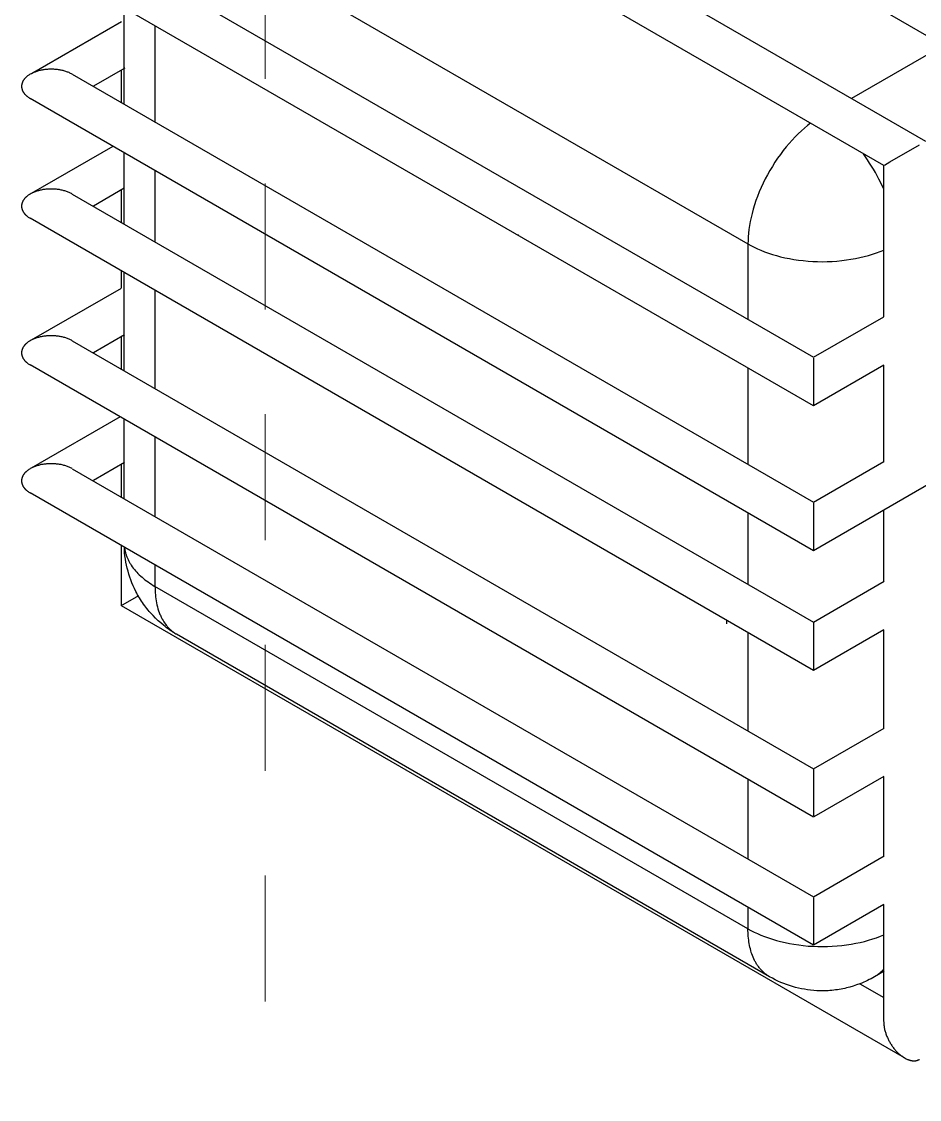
# Model space of a CAD drawing. Header units: millimetres. Extents: x 3.1 to 23.9, y 2.6 to 13.
# Drawn here: x 21.426 to 22.283, y 4.418 to 5.446 of the extents above; entities that cross this region are included whole.
import ezdxf

# ---------------------------------------------------------------- set-up
doc = ezdxf.new("R2010")
doc.units = ezdxf.units.MM
doc.linetypes.add('ACAD_ISO02W100', pattern=[15, 12, -3])
doc.layers.add('0.2', color=6, linetype='Continuous', lineweight=15)
doc.layers.add('0.3', color=4, linetype='Continuous', lineweight=20)

msp = doc.modelspace()

# ---------------------------------------------------------------- linework, layer by layer
at = {"layer": '0.2', "linetype": 'ACAD_ISO02W100', "ltscale": 0.01}
msp.add_line((21.6587, 7.2714), (21.6587, 3.4747), dxfattribs=at)
at = {"layer": '0.2', "lineweight": -3}
for points in [[(21.5537, 5.5604), (22.1194, 5.2338)], [(21.5537, 5.4421), (21.5537, 5.3497)], [(22.2185, 5.3727), (22.3063, 5.4234)], [(22.1792, 5.349), (22.1762, 5.3467), (22.1733, 5.3442), (22.1704, 5.3416), (22.1674, 5.3389), (22.1645, 5.3359), (22.1616, 5.3329), (22.1587, 5.3297), (22.1559, 5.3263), (22.1531, 5.3228), (22.1504, 5.3192), (22.1477, 5.3155), (22.1452, 5.3117), (22.1427, 5.3078), (22.1403, 5.3039), (22.1381, 5.2998), (22.1359, 5.2958), (22.1339, 5.2917), (22.132, 5.2875), (22.1302, 5.2834), (22.1285, 5.2792), (22.127, 5.2751), (22.1257, 5.271), (22.1244, 5.2669), (22.1233, 5.2629), (22.1224, 5.259), (22.1216, 5.2551), (22.1209, 5.2513), (22.1204, 5.2476), (22.1199, 5.244), (22.1196, 5.2405), (22.1195, 5.2371), (22.1194, 5.2338)], [(21.5537, 5.3039), (21.5537, 5.2359)], [(22.1194, 5.2338), (22.1223, 5.2322), (22.1253, 5.2307), (22.1285, 5.2292), (22.1318, 5.2278), (22.1353, 5.2264), (22.1389, 5.2251), (22.1427, 5.2238), (22.1466, 5.2227), (22.1506, 5.2216), (22.1547, 5.2207), (22.1589, 5.2198), (22.1633, 5.219), (22.1677, 5.2184), (22.1722, 5.2179), (22.1767, 5.2174), (22.1813, 5.2171), (22.1859, 5.217), (22.1905, 5.2169), (22.1951, 5.217), (22.1997, 5.2172), (22.2043, 5.2175), (22.2089, 5.2179), (22.2133, 5.2185), (22.2177, 5.2192), (22.222, 5.2199), (22.2263, 5.2208), (22.2304, 5.2218), (22.2344, 5.2229), (22.2382, 5.224), (22.242, 5.2253), (22.2456, 5.2266), (22.249, 5.228)], [(22.1194, 5.2338), (22.1194, 5.1617)], [(21.5537, 5.1896), (21.5537, 5.0959)], [(22.1194, 5.1155), (22.1194, 5.024)], [(21.5537, 5.0497), (21.5537, 4.9739)], [(22.1194, 4.9773), (22.1194, 4.9096)], [(21.5246, 4.9444), (21.5247, 4.9439), (21.5248, 4.9432), (21.5249, 4.9425), (21.525, 4.9418), (21.5252, 4.9411), (21.5253, 4.9404), (21.5255, 4.9397), (21.5257, 4.939), (21.5259, 4.9383), (21.5261, 4.9376), (21.5263, 4.9369), (21.5266, 4.9362), (21.5268, 4.9355), (21.5271, 4.9348), (21.5274, 4.9341), (21.5277, 4.9334), (21.528, 4.9327), (21.5284, 4.932), (21.5287, 4.9314), (21.5291, 4.9307), (21.5295, 4.93), (21.5299, 4.9293), (21.5303, 4.9286), (21.5311, 4.9273), (21.5321, 4.926), (21.533, 4.9246), (21.5341, 4.9233), (21.5352, 4.922), (21.5363, 4.9208), (21.5375, 4.9195), (21.5388, 4.9183), (21.5401, 4.9171), (21.5414, 4.9159), (21.5428, 4.9147), (21.5442, 4.9136), (21.5457, 4.9125), (21.5472, 4.9114), (21.5488, 4.9103), (21.5504, 4.9092), (21.5521, 4.9082), (21.5537, 4.9072)], [(21.5537, 4.9277), (21.5537, 4.9072)], [(22.1194, 4.5806), (21.5537, 4.9072)], [(21.5537, 4.9072), (21.5538, 4.9052), (21.5538, 4.9032), (21.5539, 4.9012), (21.5541, 4.8992), (21.5543, 4.8972), (21.5546, 4.8952), (21.5549, 4.8933), (21.5552, 4.8914), (21.5556, 4.8895), (21.5561, 4.8876), (21.5566, 4.8857), (21.5572, 4.8839), (21.5578, 4.8822), (21.5582, 4.8813), (21.5585, 4.8804), (21.5589, 4.8796), (21.5593, 4.8787), (21.5597, 4.8779), (21.5601, 4.8771)], [(21.5601, 4.8771), (21.5607, 4.8759), (21.5614, 4.8746), (21.5621, 4.8735), (21.5629, 4.8723), (21.5637, 4.8712), (21.5645, 4.8701), (21.5649, 4.8696), (21.5654, 4.8691), (21.5658, 4.8686), (21.5663, 4.8681), (21.5667, 4.8676), (21.5672, 4.8671), (21.5677, 4.8666), (21.5681, 4.8662), (21.5686, 4.8657), (21.5691, 4.8653), (21.5696, 4.8648), (21.5701, 4.8644), (21.5706, 4.864), (21.5712, 4.8636), (21.5717, 4.8632), (21.5722, 4.8629), (21.5728, 4.8625), (21.5733, 4.8621), (21.5739, 4.8618), (21.5744, 4.8615)], [(22.1194, 4.8634), (22.1194, 4.7693)], [(22.1194, 4.7231), (22.1194, 4.6472)], [(22.1194, 4.601), (22.1194, 4.5806)], [(22.1401, 4.5349), (22.1394, 4.5353), (22.1388, 4.5357), (22.1382, 4.5361), (22.1376, 4.5365), (22.137, 4.5369), (22.1364, 4.5374), (22.1358, 4.5378), (22.1352, 4.5383), (22.1346, 4.5388), (22.1341, 4.5393), (22.1335, 4.5398), (22.133, 4.5404), (22.1325, 4.5409), (22.1319, 4.5415), (22.1314, 4.542), (22.1309, 4.5426), (22.1304, 4.5432), (22.13, 4.5438), (22.1295, 4.5445), (22.129, 4.5451), (22.1286, 4.5457), (22.1281, 4.5464), (22.1277, 4.547), (22.1273, 4.5477), (22.1269, 4.5484), (22.1265, 4.5491), (22.1261, 4.5498), (22.1257, 4.5505), (22.125, 4.552), (22.1244, 4.5535), (22.1237, 4.555), (22.1232, 4.5566), (22.1226, 4.5581), (22.1221, 4.5598), (22.1217, 4.5614), (22.1213, 4.5631), (22.1209, 4.5648), (22.1206, 4.5665), (22.1203, 4.5682), (22.1201, 4.5699), (22.1199, 4.5717), (22.1197, 4.5735), (22.1196, 4.5752), (22.1195, 4.577), (22.1194, 4.5788), (22.1194, 4.5806)], [(22.1194, 4.5806), (22.1223, 4.579), (22.1253, 4.5775), (22.1285, 4.576), (22.1318, 4.5745), (22.1353, 4.5732), (22.1389, 4.5719), (22.1427, 4.5706), (22.1466, 4.5695), (22.1506, 4.5684), (22.1548, 4.5675), (22.159, 4.5666), (22.1633, 4.5658), (22.1678, 4.5652), (22.1722, 4.5647), (22.1768, 4.5642), (22.1814, 4.5639), (22.186, 4.5638), (22.1906, 4.5637), (22.1952, 4.5638), (22.1999, 4.564), (22.2044, 4.5643), (22.209, 4.5648), (22.2134, 4.5653), (22.2178, 4.566), (22.2222, 4.5668), (22.2264, 4.5677), (22.2305, 4.5686), (22.2345, 4.5697), (22.2384, 4.5709), (22.2421, 4.5721), (22.2457, 4.5735), (22.2491, 4.5748)]]:
    msp.add_lwpolyline(points, dxfattribs=at)
at = {"layer": '0.3', "lineweight": -3}
for points in [[(22.3767, 5.3824), (21.6696, 5.7906)], [(21.5418, 5.763), (22.2889, 5.3317)], [(22.2489, 5.3086), (21.5418, 5.7168)], [(21.4747, 5.5339), (22.1818, 5.1257)], [(22.1818, 5.0795), (21.4347, 5.5108)], [(21.5244, 5.367), (21.5244, 5.459)], [(21.436, 5.3964), (21.5217, 5.4459)], [(21.4547, 5.4005), (21.4539, 5.4005), (21.453, 5.4004), (21.4521, 5.4004), (21.4513, 5.4003), (21.4504, 5.4003), (21.4495, 5.4002), (21.4487, 5.4001), (21.4478, 5.4), (21.4469, 5.3998), (21.4461, 5.3997), (21.4452, 5.3995), (21.4443, 5.3993), (21.4435, 5.3991), (21.4426, 5.3989), (21.4418, 5.3986), (21.4409, 5.3984), (21.4401, 5.3981), (21.4393, 5.3978), (21.4385, 5.3975), (21.4377, 5.3972), (21.437, 5.3968), (21.4362, 5.3965), (21.4355, 5.3961), (21.4348, 5.3957)], [(21.4747, 5.3957), (21.474, 5.3961), (21.4733, 5.3965), (21.4725, 5.3968), (21.4718, 5.3972), (21.471, 5.3975), (21.4702, 5.3978), (21.4694, 5.3981), (21.4686, 5.3984), (21.4677, 5.3986), (21.4669, 5.3989), (21.466, 5.3991), (21.4651, 5.3993), (21.4643, 5.3995), (21.4634, 5.3997), (21.4625, 5.3998), (21.4617, 5.4), (21.4608, 5.4001), (21.4599, 5.4002), (21.4591, 5.4003), (21.4582, 5.4003), (21.4573, 5.4004), (21.4565, 5.4004), (21.4556, 5.4005), (21.4547, 5.4005)], [(21.5249, 5.4015), (21.495, 5.3843)], [(21.5218, 5.3685), (21.5218, 5.3997)], [(21.4347, 5.3957), (21.4341, 5.3953), (21.4334, 5.3949), (21.4328, 5.3945), (21.4322, 5.394), (21.4317, 5.3936), (21.4314, 5.3934), (21.4311, 5.3931), (21.4309, 5.3929), (21.4306, 5.3927), (21.4303, 5.3924), (21.4301, 5.3922), (21.4299, 5.3919), (21.4297, 5.3917), (21.4294, 5.3914), (21.4292, 5.3912), (21.429, 5.391), (21.4288, 5.3907), (21.4286, 5.3904), (21.4285, 5.3902), (21.4283, 5.3899), (21.4281, 5.3897), (21.428, 5.3894), (21.4278, 5.3892), (21.4277, 5.3889), (21.4276, 5.3887), (21.4274, 5.3884), (21.4273, 5.3882), (21.4272, 5.3879), (21.4271, 5.3877), (21.427, 5.3874), (21.4269, 5.3872), (21.4269, 5.3869), (21.4268, 5.3867), (21.4267, 5.3864), (21.4267, 5.3862), (21.4266, 5.3859), (21.4266, 5.3857), (21.4265, 5.3854), (21.4265, 5.3852), (21.4265, 5.3849), (21.4265, 5.3846), (21.4265, 5.3844), (21.4264, 5.3841)], [(21.4747, 5.3957), (22.1818, 4.9874)], [(21.4264, 5.3841), (21.4265, 5.3839), (21.4265, 5.3836), (21.4265, 5.3834), (21.4265, 5.3831), (21.4265, 5.3829), (21.4266, 5.3826), (21.4266, 5.3823), (21.4267, 5.3821), (21.4267, 5.3818), (21.4268, 5.3816), (21.4269, 5.3813), (21.4269, 5.3811), (21.427, 5.3808), (21.4271, 5.3806), (21.4272, 5.3803), (21.4273, 5.3801), (21.4274, 5.3798), (21.4276, 5.3796), (21.4277, 5.3793), (21.4278, 5.3791), (21.428, 5.3788), (21.4281, 5.3786), (21.4283, 5.3783), (21.4285, 5.3781), (21.4286, 5.3778), (21.4288, 5.3776), (21.429, 5.3773), (21.4292, 5.3771), (21.4294, 5.3768), (21.4297, 5.3766), (21.4299, 5.3763), (21.4301, 5.3761), (21.4303, 5.3759), (21.4306, 5.3756), (21.4309, 5.3754), (21.4311, 5.3751), (21.4314, 5.3749), (21.4317, 5.3747), (21.4322, 5.3743), (21.4328, 5.3738), (21.4334, 5.3734), (21.4341, 5.373), (21.4347, 5.3726)], [(22.1818, 4.9412), (21.4347, 5.3726)], [(21.436, 5.2821), (21.5139, 5.3271)], [(22.2547, 5.312), (22.283, 5.3283)], [(21.5244, 5.2527), (21.5244, 5.3208)], [(22.2444, 5.2956), (22.2428, 5.2987), (22.2411, 5.3019), (22.2393, 5.305), (22.2374, 5.308), (22.2355, 5.311), (22.2336, 5.314), (22.2315, 5.3169), (22.2295, 5.3198)], [(22.2489, 5.1644), (22.2489, 5.3086)], [(22.2496, 5.309), (22.2547, 5.312)], [(22.2489, 5.2862), (22.2467, 5.2909), (22.2444, 5.2956)], [(21.4547, 5.2862), (21.4539, 5.2862), (21.453, 5.2862), (21.4521, 5.2861), (21.4513, 5.2861), (21.4504, 5.286), (21.4495, 5.2859), (21.4487, 5.2858), (21.4478, 5.2857), (21.4469, 5.2856), (21.4461, 5.2854), (21.4452, 5.2852), (21.4443, 5.2851), (21.4435, 5.2848), (21.4426, 5.2846), (21.4418, 5.2844), (21.4409, 5.2841), (21.4401, 5.2838), (21.4393, 5.2836), (21.4385, 5.2832), (21.4377, 5.2829), (21.437, 5.2826), (21.4362, 5.2822), (21.4355, 5.2818), (21.4348, 5.2814)], [(21.4747, 5.2814), (21.474, 5.2818), (21.4733, 5.2822), (21.4725, 5.2826), (21.4718, 5.2829), (21.471, 5.2832), (21.4702, 5.2836), (21.4694, 5.2838), (21.4686, 5.2841), (21.4677, 5.2844), (21.4669, 5.2846), (21.466, 5.2848), (21.4651, 5.2851), (21.4643, 5.2852), (21.4634, 5.2854), (21.4625, 5.2856), (21.4617, 5.2857), (21.4608, 5.2858), (21.4599, 5.2859), (21.4591, 5.286), (21.4582, 5.2861), (21.4573, 5.2861), (21.4565, 5.2862), (21.4556, 5.2862), (21.4547, 5.2862)], [(21.5244, 5.287), (21.495, 5.27)], [(21.5218, 5.2543), (21.5218, 5.2855)], [(21.4347, 5.2814), (21.4341, 5.281), (21.4334, 5.2806), (21.4328, 5.2802), (21.4322, 5.2798), (21.4317, 5.2793), (21.4314, 5.2791), (21.4311, 5.2789), (21.4309, 5.2786), (21.4306, 5.2784), (21.4303, 5.2781), (21.4301, 5.2779), (21.4299, 5.2777), (21.4297, 5.2774), (21.4294, 5.2772), (21.4292, 5.2769), (21.429, 5.2767), (21.4288, 5.2764), (21.4286, 5.2762), (21.4285, 5.2759), (21.4283, 5.2757), (21.4281, 5.2754), (21.428, 5.2752), (21.4278, 5.2749), (21.4277, 5.2747), (21.4276, 5.2744), (21.4274, 5.2742), (21.4273, 5.2739), (21.4272, 5.2737), (21.4271, 5.2734), (21.427, 5.2732), (21.4269, 5.2729), (21.4269, 5.2727), (21.4268, 5.2724), (21.4267, 5.2722), (21.4267, 5.2719), (21.4266, 5.2717), (21.4266, 5.2714), (21.4265, 5.2712), (21.4265, 5.2709), (21.4265, 5.2706), (21.4265, 5.2704), (21.4265, 5.2701), (21.4264, 5.2699)], [(21.4747, 5.2814), (22.1818, 4.8732)], [(21.4264, 5.2699), (21.4265, 5.2696), (21.4265, 5.2694), (21.4265, 5.2691), (21.4265, 5.2688), (21.4265, 5.2686), (21.4266, 5.2683), (21.4266, 5.2681), (21.4267, 5.2678), (21.4267, 5.2676), (21.4268, 5.2673), (21.4269, 5.2671), (21.4269, 5.2668), (21.427, 5.2666), (21.4271, 5.2663), (21.4272, 5.2661), (21.4273, 5.2658), (21.4274, 5.2656), (21.4276, 5.2653), (21.4277, 5.2651), (21.4278, 5.2648), (21.428, 5.2646), (21.4281, 5.2643), (21.4283, 5.2641), (21.4285, 5.2638), (21.4286, 5.2636), (21.4288, 5.2633), (21.429, 5.2631), (21.4292, 5.2628), (21.4294, 5.2626), (21.4297, 5.2623), (21.4299, 5.2621), (21.4301, 5.2618), (21.4303, 5.2616), (21.4306, 5.2614), (21.4309, 5.2611), (21.4311, 5.2609), (21.4314, 5.2607), (21.4317, 5.2604), (21.4322, 5.26), (21.4328, 5.2595), (21.4334, 5.2591), (21.4341, 5.2587), (21.4347, 5.2583)], [(22.1818, 4.827), (21.4347, 5.2583)], [(21.6749, 5.234), (21.6749, 5.2339)], [(21.9007, 5.2423), (21.9005, 5.2422)], [(21.5218, 5.1918), (21.5218, 5.2081)], [(21.5244, 5.1128), (21.5244, 5.2065)], [(21.436, 5.1422), (21.5218, 5.1917)], [(22.1818, 5.1257), (22.2489, 5.1644)], [(22.5554, 5.1569), (22.1818, 4.9412)], [(21.4347, 5.1415), (21.4341, 5.1411), (21.4334, 5.1407), (21.4328, 5.1403), (21.4322, 5.1398), (21.4317, 5.1394), (21.4314, 5.1392), (21.4311, 5.1389), (21.4309, 5.1387), (21.4306, 5.1385), (21.4303, 5.1382), (21.4301, 5.138), (21.4299, 5.1377), (21.4297, 5.1375), (21.4294, 5.1373), (21.4292, 5.137), (21.429, 5.1368), (21.4288, 5.1365), (21.4286, 5.1363), (21.4285, 5.136), (21.4283, 5.1358), (21.4281, 5.1355), (21.428, 5.1353), (21.4278, 5.135), (21.4277, 5.1347), (21.4276, 5.1345), (21.4274, 5.1342), (21.4273, 5.134), (21.4272, 5.1337), (21.4271, 5.1335), (21.427, 5.1332), (21.4269, 5.133), (21.4269, 5.1327), (21.4268, 5.1325), (21.4267, 5.1322), (21.4267, 5.132), (21.4266, 5.1317), (21.4266, 5.1315), (21.4265, 5.1312), (21.4265, 5.131), (21.4265, 5.1307), (21.4265, 5.1305), (21.4265, 5.1302), (21.4264, 5.1299)], [(21.4547, 5.1463), (21.4539, 5.1463), (21.453, 5.1462), (21.4521, 5.1462), (21.4513, 5.1461), (21.4504, 5.1461), (21.4495, 5.146), (21.4487, 5.1459), (21.4478, 5.1458), (21.4469, 5.1456), (21.4461, 5.1455), (21.4452, 5.1453), (21.4443, 5.1451), (21.4435, 5.1449), (21.4426, 5.1447), (21.4418, 5.1445), (21.4409, 5.1442), (21.4401, 5.1439), (21.4393, 5.1436), (21.4385, 5.1433), (21.4377, 5.143), (21.437, 5.1426), (21.4362, 5.1423), (21.4355, 5.1419), (21.4348, 5.1415)], [(21.4747, 5.1415), (21.474, 5.1419), (21.4733, 5.1423), (21.4725, 5.1426), (21.4718, 5.143), (21.471, 5.1433), (21.4702, 5.1436), (21.4694, 5.1439), (21.4686, 5.1442), (21.4677, 5.1445), (21.4669, 5.1447), (21.466, 5.1449), (21.4651, 5.1451), (21.4643, 5.1453), (21.4634, 5.1455), (21.4625, 5.1456), (21.4617, 5.1458), (21.4608, 5.1459), (21.4599, 5.146), (21.4591, 5.1461), (21.4582, 5.1461), (21.4573, 5.1462), (21.4565, 5.1462), (21.4556, 5.1463), (21.4547, 5.1463)], [(21.4747, 5.1415), (22.1818, 4.7332)], [(21.5246, 5.1472), (21.495, 5.1301)], [(21.5218, 5.1145), (21.5218, 5.1455)], [(21.4264, 5.1299), (21.4265, 5.1297), (21.4265, 5.1294), (21.4265, 5.1292), (21.4265, 5.1289), (21.4265, 5.1287), (21.4266, 5.1284), (21.4266, 5.1281), (21.4267, 5.1279), (21.4267, 5.1276), (21.4268, 5.1274), (21.4269, 5.1271), (21.4269, 5.1269), (21.427, 5.1266), (21.4271, 5.1264), (21.4272, 5.1262), (21.4273, 5.1259), (21.4274, 5.1257), (21.4276, 5.1254), (21.4277, 5.1251), (21.4278, 5.1249), (21.428, 5.1246), (21.4281, 5.1244), (21.4283, 5.1241), (21.4285, 5.1239), (21.4286, 5.1236), (21.4288, 5.1234), (21.429, 5.1231), (21.4292, 5.1229), (21.4294, 5.1226), (21.4297, 5.1224), (21.4299, 5.1221), (21.4301, 5.1219), (21.4303, 5.1217), (21.4306, 5.1214), (21.4309, 5.1212), (21.4311, 5.121), (21.4314, 5.1207), (21.4317, 5.1205), (21.4322, 5.1201), (21.4328, 5.1196), (21.4334, 5.1192), (21.4341, 5.1188), (21.4347, 5.1184)], [(22.1818, 5.1248), (22.1818, 5.1189)], [(22.1818, 4.6871), (21.4347, 5.1184)], [(22.1818, 5.1189), (22.1818, 5.0863)], [(22.2489, 5.1182), (22.1818, 5.0795)], [(22.2489, 5.0261), (22.2489, 5.1183)], [(22.1818, 5.0863), (22.1818, 5.0803)], [(21.436, 5.0202), (21.5207, 5.0691)], [(21.5244, 4.9907), (21.5244, 5.0666)], [(21.4347, 5.0194), (21.4341, 5.0191), (21.4334, 5.0186), (21.4328, 5.0182), (21.4322, 5.0178), (21.4317, 5.0173), (21.4314, 5.0171), (21.4311, 5.0169), (21.4309, 5.0166), (21.4306, 5.0164), (21.4303, 5.0162), (21.4301, 5.0159), (21.4299, 5.0157), (21.4297, 5.0154), (21.4294, 5.0152), (21.4292, 5.015), (21.429, 5.0147), (21.4288, 5.0145), (21.4286, 5.0142), (21.4285, 5.0139), (21.4283, 5.0137), (21.4281, 5.0135), (21.428, 5.0132), (21.4278, 5.013), (21.4277, 5.0127), (21.4276, 5.0124), (21.4274, 5.0122), (21.4273, 5.0119), (21.4272, 5.0117), (21.4271, 5.0114), (21.427, 5.0112), (21.4269, 5.0109), (21.4269, 5.0107), (21.4268, 5.0104), (21.4267, 5.0102), (21.4267, 5.0099), (21.4266, 5.0097), (21.4266, 5.0094), (21.4265, 5.0092), (21.4265, 5.0089), (21.4265, 5.0087), (21.4265, 5.0084), (21.4265, 5.0082), (21.4264, 5.0079)], [(21.4547, 5.0242), (21.4539, 5.0242), (21.453, 5.0242), (21.4521, 5.0242), (21.4513, 5.0241), (21.4504, 5.024), (21.4495, 5.0239), (21.4487, 5.0238), (21.4478, 5.0237), (21.4469, 5.0236), (21.4461, 5.0234), (21.4452, 5.0233), (21.4443, 5.0231), (21.4435, 5.0229), (21.4426, 5.0226), (21.4418, 5.0224), (21.4409, 5.0221), (21.4401, 5.0219), (21.4393, 5.0216), (21.4385, 5.0213), (21.4377, 5.0209), (21.437, 5.0206), (21.4362, 5.0202), (21.4355, 5.0199), (21.4348, 5.0195)], [(21.4747, 5.0195), (21.474, 5.0199), (21.4733, 5.0202), (21.4725, 5.0206), (21.4718, 5.0209), (21.471, 5.0213), (21.4702, 5.0216), (21.4694, 5.0219), (21.4686, 5.0221), (21.4677, 5.0224), (21.4669, 5.0226), (21.466, 5.0229), (21.4651, 5.0231), (21.4643, 5.0233), (21.4634, 5.0234), (21.4625, 5.0236), (21.4617, 5.0237), (21.4608, 5.0238), (21.4599, 5.0239), (21.4591, 5.024), (21.4582, 5.0241), (21.4573, 5.0242), (21.4565, 5.0242), (21.4556, 5.0242), (21.4547, 5.0242)], [(21.4747, 5.0194), (22.1818, 4.6112)], [(21.5248, 5.0253), (21.495, 5.0081)], [(21.5218, 4.9925), (21.5218, 5.0235)], [(22.1818, 4.9874), (22.249, 5.0262)], [(21.4264, 5.0079), (21.4265, 5.0076), (21.4265, 5.0074), (21.4265, 5.0071), (21.4265, 5.0069), (21.4265, 5.0066), (21.4266, 5.0064), (21.4266, 5.0061), (21.4267, 5.0058), (21.4267, 5.0056), (21.4268, 5.0053), (21.4269, 5.0051), (21.4269, 5.0048), (21.427, 5.0046), (21.4271, 5.0044), (21.4272, 5.0041), (21.4273, 5.0039), (21.4274, 5.0036), (21.4276, 5.0033), (21.4277, 5.0031), (21.4278, 5.0028), (21.428, 5.0026), (21.4281, 5.0023), (21.4283, 5.0021), (21.4285, 5.0018), (21.4286, 5.0016), (21.4288, 5.0013), (21.429, 5.0011), (21.4292, 5.0008), (21.4294, 5.0006), (21.4297, 5.0003), (21.4299, 5.0001), (21.4301, 4.9999), (21.4303, 4.9996), (21.4306, 4.9994), (21.4309, 4.9991), (21.4311, 4.9989), (21.4314, 4.9987), (21.4317, 4.9984), (21.4322, 4.998), (21.4328, 4.9976), (21.4334, 4.9971), (21.4341, 4.9967), (21.4347, 4.9963)], [(22.1818, 4.565), (21.4347, 4.9963)], [(22.1818, 4.9866), (22.1818, 4.9807)], [(22.1818, 4.9807), (22.1818, 4.948)], [(22.2489, 4.9119), (22.2489, 4.9799)], [(21.5218, 4.8888), (21.5218, 4.9462)], [(22.1818, 4.948), (22.1818, 4.9421)], [(21.5744, 4.8615), (21.5728, 4.8624), (21.5712, 4.8634), (21.5695, 4.8645), (21.568, 4.8655), (21.5664, 4.8666), (21.5648, 4.8678), (21.5633, 4.8689), (21.5618, 4.8701), (21.5592, 4.8723), (21.5567, 4.8745), (21.5542, 4.8769), (21.5519, 4.8793), (21.5506, 4.8806), (21.5495, 4.8819), (21.5483, 4.8832), (21.5472, 4.8846), (21.546, 4.886), (21.5449, 4.8874), (21.5439, 4.8888), (21.5428, 4.8903), (21.5418, 4.8917), (21.5408, 4.8932), (21.5399, 4.8947), (21.5389, 4.8962), (21.538, 4.8977), (21.5371, 4.8993), (21.5363, 4.9008), (21.5355, 4.9024), (21.5341, 4.9051), (21.5329, 4.9078), (21.5318, 4.9105), (21.5307, 4.9133), (21.5297, 4.9161), (21.5288, 4.9189), (21.528, 4.9217), (21.5272, 4.9246), (21.5266, 4.9275), (21.526, 4.9304), (21.5255, 4.9333), (21.5251, 4.9362), (21.5248, 4.9392), (21.5246, 4.9421), (21.5245, 4.9445)], [(22.1818, 4.8732), (22.2492, 4.9121)], [(21.5381, 4.8982), (21.5276, 4.8922)], [(22.2689, 4.4574), (21.5218, 4.8888)], [(21.5276, 4.8922), (21.5225, 4.8892)], [(22.0992, 4.8716), (22.0992, 4.8748)], [(22.1818, 4.8723), (22.1818, 4.8664)], [(22.1818, 4.8664), (22.1818, 4.8337)], [(22.2489, 4.8657), (22.1818, 4.827)], [(22.2489, 4.7719), (22.2489, 4.8657)], [(22.1401, 4.5349), (21.5744, 4.8615)], [(22.1818, 4.8337), (22.1818, 4.8278)], [(22.1818, 4.7332), (22.2492, 4.7721)], [(22.1818, 4.7324), (22.1818, 4.7265)], [(22.1818, 4.7265), (22.1818, 4.6938)], [(22.2489, 4.7258), (22.1823, 4.6873)], [(22.2489, 4.6499), (22.2489, 4.7258)], [(22.1818, 4.6938), (22.1818, 4.6879)], [(22.1818, 4.6112), (22.2492, 4.6501)], [(22.1818, 4.6103), (22.1818, 4.6044)], [(22.1818, 4.6044), (22.1818, 4.5718)], [(22.2489, 4.6037), (22.1818, 4.565)], [(22.2489, 4.4921), (22.2489, 4.6037)], [(22.1818, 4.5718), (22.1818, 4.5658)], [(22.2401, 4.5349), (22.2385, 4.5339), (22.2368, 4.533), (22.2351, 4.5321), (22.2333, 4.5313), (22.2316, 4.5305), (22.2299, 4.5297), (22.2281, 4.5289), (22.2263, 4.5282), (22.2231, 4.5271), (22.2199, 4.526), (22.2167, 4.525), (22.2134, 4.5242), (22.2117, 4.5238), (22.2099, 4.5234), (22.2082, 4.5231), (22.2064, 4.5228), (22.2047, 4.5225), (22.2029, 4.5223), (22.2012, 4.5221), (22.1994, 4.5219), (22.1976, 4.5217), (22.1958, 4.5216), (22.1941, 4.5215), (22.1923, 4.5215), (22.1905, 4.5215), (22.1887, 4.5215), (22.1869, 4.5215), (22.1852, 4.5216), (22.1822, 4.5218), (22.1792, 4.5221), (22.1763, 4.5224), (22.1734, 4.5229), (22.1705, 4.5234), (22.1676, 4.524), (22.1647, 4.5247), (22.1619, 4.5255), (22.159, 4.5264), (22.1562, 4.5274), (22.1535, 4.5284), (22.1507, 4.5295), (22.148, 4.5307), (22.1454, 4.532), (22.1427, 4.5334), (22.1401, 4.5349)], [(22.249, 4.5423), (22.2485, 4.5417), (22.248, 4.5412), (22.2475, 4.5406), (22.247, 4.5401), (22.2465, 4.5396), (22.2459, 4.5391), (22.2454, 4.5386), (22.2449, 4.5382), (22.2443, 4.5377), (22.2437, 4.5373), (22.2431, 4.5368), (22.2426, 4.5364), (22.242, 4.536), (22.2414, 4.5356), (22.2407, 4.5352), (22.2401, 4.5349)], [(22.2492, 4.5401), (22.2401, 4.5349)], [(22.2263, 4.5282), (22.2489, 4.5152)], [(22.2489, 4.492), (22.2489, 4.4912), (22.2489, 4.4904), (22.249, 4.4896), (22.2491, 4.4888), (22.2492, 4.4879), (22.2493, 4.4871), (22.2494, 4.4862), (22.2496, 4.4854), (22.2498, 4.4845), (22.25, 4.4837), (22.2503, 4.4828), (22.2505, 4.482), (22.2508, 4.4811), (22.2511, 4.4803), (22.2514, 4.4794), (22.2517, 4.4786), (22.252, 4.4778), (22.2524, 4.477), (22.2527, 4.4762), (22.2531, 4.4754), (22.2535, 4.4747), (22.2539, 4.4739), (22.2543, 4.4731), (22.2547, 4.4724)], [(22.2547, 4.4724), (22.2552, 4.4716), (22.2556, 4.4709), (22.2561, 4.4701), (22.2566, 4.4694), (22.2571, 4.4687), (22.2576, 4.468), (22.2581, 4.4673), (22.2586, 4.4666), (22.2592, 4.4659), (22.2597, 4.4652), (22.2603, 4.4646), (22.2609, 4.4639), (22.2615, 4.4633), (22.2622, 4.4626), (22.2628, 4.462), (22.2634, 4.4614), (22.2641, 4.4609), (22.2647, 4.4603), (22.2654, 4.4598), (22.2661, 4.4593), (22.2668, 4.4588), (22.2674, 4.4583), (22.2681, 4.4579), (22.2688, 4.4575)], [(22.2689, 4.4574), (22.2695, 4.4571), (22.2702, 4.4567), (22.2709, 4.4564), (22.2716, 4.4561), (22.2722, 4.4558), (22.2726, 4.4557), (22.2729, 4.4556), (22.2732, 4.4555), (22.2736, 4.4554), (22.2739, 4.4553), (22.2742, 4.4552), (22.2745, 4.4551), (22.2749, 4.455), (22.2752, 4.455), (22.2755, 4.4549), (22.2758, 4.4549), (22.2761, 4.4548), (22.2764, 4.4548), (22.2768, 4.4548), (22.2771, 4.4547), (22.2773, 4.4547), (22.2776, 4.4547), (22.2779, 4.4547), (22.2782, 4.4547), (22.2785, 4.4547), (22.2788, 4.4547), (22.2791, 4.4548), (22.2793, 4.4548), (22.2796, 4.4548), (22.2799, 4.4549), (22.2801, 4.4549), (22.2804, 4.455), (22.2806, 4.4551), (22.2809, 4.4551), (22.2811, 4.4552), (22.2814, 4.4553), (22.2816, 4.4554), (22.2819, 4.4555), (22.2821, 4.4556), (22.2823, 4.4557), (22.2826, 4.4558), (22.2828, 4.4559), (22.283, 4.456)]]:
    msp.add_lwpolyline(points, dxfattribs=at)

doc.saveas('drawing.dxf')
